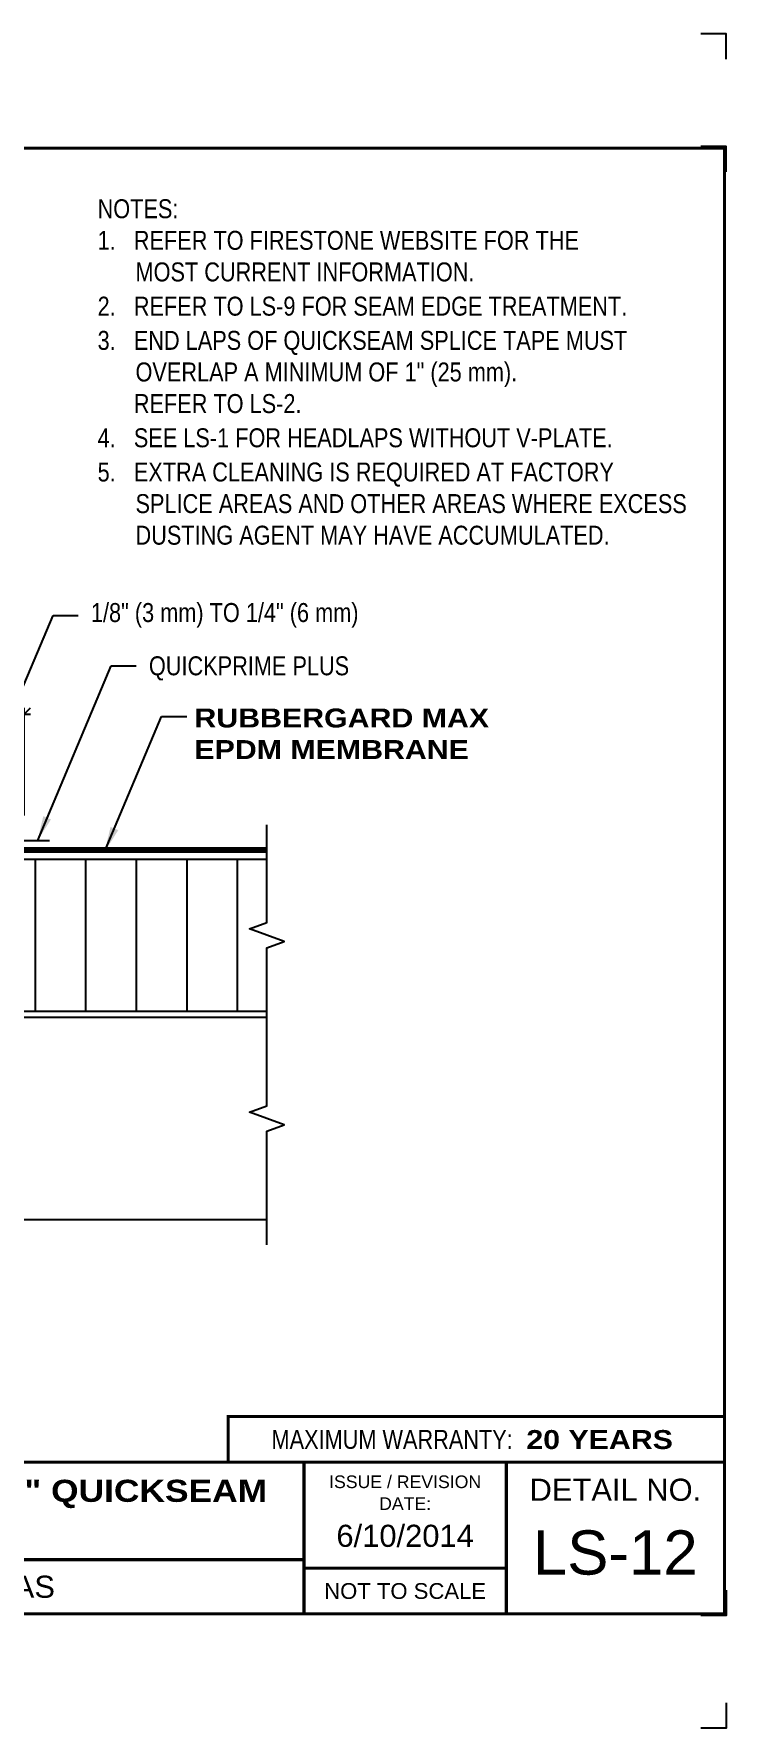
# Model space of a CAD drawing. Header units: inches. Extents: x 99.4 to 119.5, y 78.7 to 95.5.
# Drawn here: x 112.63 to 119.48, y 78.72 to 95.49 of the extents above; entities that cross this region are included whole.
import ezdxf
from ezdxf.enums import TextEntityAlignment as Align

# ---------------------------------------------------------------- set-up
doc = ezdxf.new("R2010")
doc.units = ezdxf.units.IN
doc.header["$MEASUREMENT"] = 0
doc.linetypes.add('HIDDEN', pattern=[0.375, 0.25, -0.125])
doc.layers.get('0').update_dxf_attribs({"linetype": 'CONTINUOUS'})
doc.layers.get('DEFPOINTS').update_dxf_attribs({"linetype": 'CONTINUOUS'})
for name, color, linetype in [('FSBP-ADHESIVE', 1, 'HIDDEN'), ('FSBP-ANNO-NOTE', 7, 'CONTINUOUS'), ('FSBP-INSULATION', 7, 'CONTINUOUS'), ('FSBP-MEMBRANE', 7, 'CONTINUOUS'), ('FSBP-SUBSTRATE-GENERIC', 9, 'CONTINUOUS'), ('FSBP-TTLB', 7, 'CONTINUOUS'), ('FSBP-TTLB-BORDER', 7, 'CONTINUOUS'), ('FSBP-TTLB-TEXT', 7, 'CONTINUOUS')]:
    doc.layers.add(name, color=color, linetype=linetype)
doc.styles.add('FSBP_ARIAL', font='arial.ttf')
doc.styles.add('FSBP_ARIAL_BOLD', font='')
doc.styles.add('FSBP_ARIAL_NAR', font='ARIALN.TTF')
doc.styles.get('FSBP_ARIAL_BOLD').set_extended_font_data('Arial Black')
doc.linetypes.add('ZIGZAG', pattern='A,0.0001,-0.2,[131,ltypeshp.shx,S=0.2,R=0,X=-0.2,Y=0],-0.4,[131,ltypeshp.shx,S=0.2,R=180,X=0.2,Y=0],-0.2', length=0.8001)
doc.dimstyles.new('FSBP-DIM', dxfattribs={"dimtxt": 0.1875, "dimasz": 0.125, "dimexe": 0.0625, "dimexo": 0.125, "dimgap": 0.125, "dimtad": 0, "dimdec": 0, "dimzin": 1, "dimdsep": 46, "dimlunit": 4, "dimtxsty": 'FSBP_ARIAL_NAR', "dimblk": 'OBLIQUE', "dimcen": 0.09375, "dimdle": 0.0625, "dimclrd": 256, "dimclre": 256, "dimclrt": 256, "dimadec": 0, "dimazin": 0, "dimtfac": 1, "dimtdec": 0, "dimtmove": 1, "dimatfit": 3, "dimfxl": 1, "dimtolj": 1, "dimtzin": 0, "dimlwd": -1, "dimlwe": -1, "dimarcsym": 0})
doc.dimstyles.new('FSBP-LEADER', dxfattribs={"dimtxt": 0.1875, "dimasz": 0.25, "dimexe": 0.0625, "dimexo": 0.125, "dimgap": 0.125, "dimtad": 0, "dimtih": 1, "dimtoh": 1, "dimdec": 4, "dimzin": 0, "dimdsep": 46, "dimlunit": 4, "dimtxsty": 'FSBP_ARIAL_NAR', "dimcen": 0.09375, "dimclrd": 256, "dimclre": 256, "dimclrt": 256, "dimadec": 0, "dimazin": 0, "dimtfac": 1, "dimtdec": 4, "dimtofl": 0, "dimtmove": 0, "dimatfit": 3, "dimfxl": 1, "dimtolj": 1, "dimtzin": 0, "dimlwd": -1, "dimlwe": -1, "dimarcsym": 0})

# ---------------------------------------------------------------- blocks, each defined once
blk = doc.blocks.new('_OBLIQUE')
at = {"color": 0, "linetype": 'ByBlock'}
blk.add_line((-0.5, -0.5), (0.5, 0.5), dxfattribs=at)
blk = doc.blocks.new('*D4')
at = {"layer": 'DEFPOINTS', "color": 0, "transparency": 16777216}
for p in [(112.5349006790942, 88.75476226686263), (112.2849006790942, 87.7859401624083), (112.5349006790942, 87.62844016240834)]:
    blk.add_point(p, dxfattribs=at)
at = {"layer": 'FSBP-ANNO-NOTE', "transparency": 16777216}
for p, q in [((112.4099006790942, 88.75476226686263), (112.8205091367601, 89.73199902313199)), ((112.8205091367601, 89.73199902313199), (113.0705091367601, 89.73199902313199)), ((112.2224006790942, 88.75476226686263), (112.5974006790942, 88.75476226686263)), ((112.2849006790942, 87.9109401624083), (112.2849006790942, 88.81726226686263)), ((112.5349006790942, 87.75344016240834), (112.5349006790942, 88.81726226686263))]:
    blk.add_line(p, q, dxfattribs=at)
at = {"layer": 'FSBP-ANNO-NOTE', "transparency": 16777216, "xscale": 0.125, "yscale": 0.125, "zscale": 0.125, "rotation": 180}
blk.add_blockref('_OBLIQUE', (112.2849006790942, 88.75476226686263), dxfattribs=at)
at = {"layer": 'FSBP-ANNO-NOTE', "transparency": 16777216, "xscale": 0.125, "yscale": 0.125, "zscale": 0.125}
blk.add_blockref('_OBLIQUE', (112.5349006790942, 88.75476226686263), dxfattribs=at)
at = {"layer": 'FSBP-ANNO-NOTE', "transparency": 16777216, "insert": (113.1955091367601, 89.73199902313199), "char_height": 0.1875, "attachment_point": 4, "style": 'FSBP_ARIAL_NAR'}
blk.add_mtext('\\A1;1/8" (3 mm) TO 1/4" (6 mm)', dxfattribs=at)
blk = doc.blocks.new('TTLB-EPDM_2')
at = {"layer": 'DEFPOINTS', "linetype": 'Continuous', "ltscale": 1.75}
for points in [[(20.01562500000003, 13.88083333333333), (20.01562500000003, 14.13083333333333), (19.76562500000003, 14.13083333333333)], [(20.01562500000003, -2.380833333333342), (20.01562500000003, -2.630833333333342), (19.76562500000003, -2.630833333333342)]]:
    blk.add_lwpolyline(points, dxfattribs=at)
at = {"layer": 'DEFPOINTS', "color": 1}
for points in [[(20.015625, 12.765625), (20.015625, 13.015625), (19.765625, 13.015625)], [(20.015625, -1.265625), (20.015625, -1.515625), (19.765625, -1.515625)]]:
    blk.add_lwpolyline(points, dxfattribs=at)
at = {"layer": 'FSBP-TTLB', "const_width": 0.03125}
blk.add_lwpolyline([(15.09028770518938, 0), (20, 0), (20, 0.4512598240669945), (15.09028770518938, 0.4512598240669945)], close=True, dxfattribs=at)
for points in [[(0, 0), (0, -1.5), (20, -1.5), (20, 0), (0, 0)], [(15.84028770518938, 0), (15.84028770518938, -0.9643749050531198)], [(17.84110496735593, 0), (17.84110496735593, -1.5)], [(20, 0), (20, -1.5)], [(4.825208527206769, -0.9643749050531198), (15.84028770518938, -0.9643749050531198)], [(15.84028770518938, -0.9643749050531198), (15.84028770518938, -1.5)], [(15.84028770518938, -1.048740175933006), (17.84110496735593, -1.048740175933006)]]:
    blk.add_lwpolyline(points, dxfattribs=at)
at = {"layer": 'FSBP-TTLB-BORDER', "const_width": 0.03125}
blk.add_lwpolyline([(20, 0), (20, 13), (0, 13), (0, 0)], dxfattribs=at)
at = {"layer": 'FSBP-TTLB-TEXT', "style": 'FSBP_ARIAL_NAR'}
blk.add_text('MAXIMUM WARRANTY:', height=0.1875, dxfattribs=at).set_placement((17.90516569312837, 0.2256299120335257), align=Align.MIDDLE_RIGHT)
at = {"layer": 'FSBP-TTLB-TEXT', "style": 'FSBP_ARIAL'}
for s, height, p in [('ISSUE / REVISION', 0.125, (16.84069633627263, -0.1938496373466023)), ('DETAIL NO.', 0.21875, (18.92055248367797, -0.2724398367368792)), ('DATE:', 0.125, (16.84069633627263, -0.409973105348854)), ('NOT TO SCALE', 0.15625, (16.84069633627263, -1.274370087966503))]:
    blk.add_text(s, height=height, dxfattribs=at).set_placement(p, align=Align.MIDDLE_CENTER)
at = {"layer": 'FSBP-TTLB-TEXT'}
for tag, height, style, p in [('MAXIMUM_WARRANTY', 0.1875, 'FSBP_ARIAL_BOLD', (18.03987100774941, 0.2240244307510579)), ('ACCPT_SYSTEMS', 0.21875, 'FSBP_ARIAL', (12.49438170418193, -1.23218745252656))]:
    blk.add_attdef(tag, text='', height=height, dxfattribs=dict(at, style=style)).set_placement(p, align=Align.MIDDLE_LEFT)
for tag, height, style, p in [('DETAIL_DESCP_LINE_1', 0.21875, 'FSBP_ARIAL_BOLD', (10.33118450231211, -0.2831249841755152)), ('DETAIL_DESCP_LINE_2', 0.21875, 'FSBP_ARIAL_BOLD', (10.33118450231211, -0.6812499208775904)), ('ISSUE_REV_DATE', 0.21875, 'FSBP_ARIAL', (16.84069633627263, -0.7282559425942452)), ('DETAIL_NUMBER', 0.4375, 'FSBP_ARIAL', (18.91941590748775, -0.8931630692489421))]:
    blk.add_attdef(tag, text='', height=height, dxfattribs=dict(at, style=style)).set_placement(p, align=Align.MIDDLE_CENTER)

msp = doc.modelspace()

# ---------------------------------------------------------------- hatches: boundary and pattern name
at = {"layer": 'FSBP-INSULATION'}
h = msp.add_hatch(dxfattribs=at)
h.set_pattern_fill('LINE', color=256, scale=4, angle=90, style=0)
h.set_pattern_definition([(90, (-176.3535292451812, 164.853404338994), (-0.5, 3.061515884555943e-17), [])])
h.paths.add_polyline_path([(103.3750765362199, 87.31719016240838), (103.3750765362198, 86.69219016240841), (103.2033591975039, 86.62969016240834), (103.5467938749358, 86.50469016240837), (103.3750765362198, 86.44219016240834), (103.3750765362199, 85.81719016240838), (109.533682915189, 85.81719016240837), (109.533682915189, 85.84542520732782), (109.494620415189, 85.8556284836936), (109.533682915189, 85.87699247434509), (109.5336829151889, 85.90855974136238), (109.494620415189, 85.91876301772817), (109.533682915189, 85.94012700837962), (109.533682915189, 85.97169427539689), (109.4946204151891, 85.98189755176263), (109.533682915189, 86.00326154241414), (109.533682915189, 86.03482880943139), (109.494620415189, 86.04503208579712), (109.533682915189, 86.06639607644863), (109.5336829151889, 86.09796334346592), (109.494620415189, 86.10816661983172), (109.533682915189, 86.12953061048314), (109.533682915189, 86.16109787750042), (109.494620415189, 86.1713011538662), (109.533682915189, 86.19266514451769), (109.533682915189, 86.22423241153491), (109.494620415189, 86.23443568790071), (109.533682915189, 86.25579967855221), (109.533682915189, 86.28736694556943), (109.494620415189, 86.29757022193523), (109.533682915189, 86.3189342125867), (109.5336829151889, 86.35050147960402), (109.4946204151889, 86.36070475596972), (109.533682915189, 86.38206874662123), (109.533682915189, 86.41363601363845), (109.494620415189, 86.42383929000425), (109.533682915189, 86.44520328065572), (109.533682915189, 86.47677054767297), (109.494620415189, 86.48697382403873), (109.533682915189, 86.50833781469025), (109.533682915189, 86.5399050817075), (109.494620415189, 86.55010835807329), (109.533682915189, 86.5714723487248), (109.533682915189, 86.603039615742), (109.494620415189, 86.61324289210778), (109.533682915189, 86.63460688275926), (109.533682915189, 86.66617414977655), (109.4946204151889, 86.67637742614232), (109.533682915189, 86.69774141679379), (109.533682915189, 86.72930868381106), (109.494620415189, 86.73951196017681), (109.533682915189, 86.76087595082828), (109.533682915189, 86.79244321784557), (109.494620415189, 86.80264649421132), (109.533682915189, 86.8240104848628), (109.5336829151889, 86.85557775188008), (109.494620415189, 86.86578102824583), (109.533682915189, 86.88714501889734), (109.533682915189, 86.91871228591458), (109.494620415189, 86.92891556228034), (109.533682915189, 86.95027955293183), (109.533682915189, 86.98184681994911), (109.4946204151891, 86.99205009631486), (109.533682915189, 87.01341408696636), (109.533682915189, 87.0449813539836), (109.494620415189, 87.05518463034936), (109.533682915189, 87.07654862100085), (109.533682915189, 87.10811588801815), (109.494620415189, 87.1183191643839), (109.510245415189, 87.12686476064452), (109.510245415189, 87.31719016240837)])
h.paths.add_polyline_path([(114.9367643882575, 85.81719016240837), (114.9367643882574, 86.44219016240838), (115.1084817269734, 86.50469016240835), (114.7650470495415, 86.62969016240837), (114.9367643882574, 86.69219016240837), (114.9367643882574, 87.31719016240835), (109.697745415189, 87.31719016240838), (109.697745415189, 87.1536504749302), (109.7133704151889, 87.14956916438392), (109.674307915189, 87.12820517373244), (109.674307915189, 87.09663790671519), (109.713370415189, 87.08643463034939), (109.674307915189, 87.06507063969785), (109.674307915189, 87.03350337268064), (109.713370415189, 87.02330009631486), (109.674307915189, 87.0019361056634), (109.674307915189, 86.97036883864612), (109.713370415189, 86.96016556228037), (109.674307915189, 86.93880157162883), (109.674307915189, 86.90723430461163), (109.713370415189, 86.89703102824583), (109.674307915189, 86.87566703759437), (109.674307915189, 86.84409977057709), (109.713370415189, 86.8338964942113), (109.674307915189, 86.81253250355988), (109.674307915189, 86.7809652365426), (109.713370415189, 86.77076196017681), (109.674307915189, 86.74939796952538), (109.6743079151889, 86.71783070250811), (109.713370415189, 86.70762742614231), (109.674307915189, 86.6862634354908), (109.674307915189, 86.65469616847354), (109.713370415189, 86.64449289210779), (109.674307915189, 86.62312890145628), (109.674307915189, 86.59156163443905), (109.713370415189, 86.58135835807326), (109.674307915189, 86.55999436742181), (109.6743079151889, 86.52842710040456), (109.713370415189, 86.51822382403874), (109.674307915189, 86.49685983338726), (109.674307915189, 86.46529256637), (109.7133704151889, 86.45508929000425), (109.674307915189, 86.43372529935276), (109.674307915189, 86.4021580323355), (109.713370415189, 86.39195475596972), (109.674307915189, 86.37059076531825), (109.674307915189, 86.33902349830096), (109.713370415189, 86.32882022193523), (109.674307915189, 86.30745623128371), (109.674307915189, 86.27588896426647), (109.713370415189, 86.26568568790071), (109.674307915189, 86.24432169724919), (109.674307915189, 86.21275443023198), (109.713370415189, 86.20255115386615), (109.674307915189, 86.18118716321472), (109.674307915189, 86.14961989619745), (109.713370415189, 86.13941661983168), (109.674307915189, 86.11805262918018), (109.674307915189, 86.08648536216293), (109.713370415189, 86.07628208579715), (109.674307915189, 86.0549180951457), (109.674307915189, 86.0233508281284), (109.713370415189, 86.01314755176266), (109.674307915189, 85.99178356111118), (109.6743079151889, 85.9602162940939), (109.713370415189, 85.95001301772812), (109.674307915189, 85.92864902707664), (109.674307915189, 85.8970817600594), (109.713370415189, 85.88687848369361), (109.674307915189, 85.86551449304208), (109.674307915189, 85.83394722602485), (109.7384611120696, 85.81719016240838)])
h.paths.add_polyline_path([(105.3056584865549, 86.42173697345885), (107.9803472655454, 86.42173697345885), (107.9803472655454, 86.71277125040291), (105.3056584865549, 86.71277125040291)], flags=24)

# ---------------------------------------------------------------- linework, layer by layer
at = {"layer": 'FSBP-ADHESIVE', "linetype": 'ZIGZAG', "ltscale": 0.17}
msp.add_line((110.7671632385587, 87.50469016240837), (112.7849006790943, 87.50469016240838), dxfattribs=at)
at = {"layer": 'FSBP-INSULATION', "linetype": 'Continuous'}
msp.add_lwpolyline([(114.9367643882575, 85.81719016240837), (114.9367643882574, 86.44219016240837), (115.1084817269734, 86.50469016240837), (114.7650470495415, 86.62969016240837), (114.9367643882574, 86.69219016240837), (114.9367643882574, 87.66094016240837)], dxfattribs=at)
at = {"layer": 'FSBP-INSULATION'}
for points in [[(114.9367643882574, 87.31719016240837), (109.697745415189, 87.31719016240837)], [(109.7004123980952, 85.81719016240837), (114.9367643882575, 85.81719016240837)]]:
    msp.add_lwpolyline(points, dxfattribs=at)
at = {"layer": 'FSBP-MEMBRANE', "const_width": 0.06}
msp.add_lwpolyline([(109.697745415189, 87.41094016240837), (114.9367643882574, 87.41094016240837)], dxfattribs=at)
at = {"layer": 'FSBP-SUBSTRATE-GENERIC'}
msp.add_line((103.3750765362199, 83.75469016240837), (114.9367643882575, 83.75469016240837), dxfattribs=at)
for points in [[(114.9367643882575, 85.75469016240837), (109.7015725973355, 85.75469016240837)], [(114.9367643882575, 83.50469016240837), (114.9367643882574, 84.62969016240837), (115.1084817269734, 84.69219016240837), (114.7650470495415, 84.81719016240837), (114.9367643882574, 84.87969016240837), (114.9367643882575, 85.81719016240837)]]:
    msp.add_lwpolyline(points, dxfattribs=at)

# ---------------------------------------------------------------- block references
at = {"ltscale": 1.75}
ref = msp.add_blockref('TTLB-EPDM_2', (99.46270113045517, 81.35429549643602), dxfattribs=at)
ref.add_attrib('DETAIL_DESCP_LINE_1', 'LAP SPLICE WITH FIRESTONE V-PLATE AND 6" QUICKSEAM', dxfattribs={"layer": 'FSBP-TTLB-TEXT', "height": 0.21875, "style": 'FSBP_ARIAL_BOLD'}).set_placement((109.7938856327673, 81.07117051226051), align=Align.MIDDLE_CENTER)
ref.add_attrib('ACCPT_SYSTEMS', 'RMAS', dxfattribs={"layer": 'FSBP-TTLB-TEXT', "height": 0.21875, "style": 'FSBP_ARIAL'}).set_placement((111.9570828346371, 80.12210804390946), align=Align.MIDDLE_LEFT)
ref.add_attrib('ISSUE_REV_DATE', '6/10/2014', dxfattribs={"layer": 'FSBP-TTLB-TEXT', "height": 0.21875, "style": 'FSBP_ARIAL'}).set_placement((116.3033974667278, 80.62603955384178), align=Align.MIDDLE_CENTER)
ref.add_attrib('DETAIL_NUMBER', 'LS-12', dxfattribs={"layer": 'FSBP-TTLB-TEXT', "height": 0.4375, "style": 'FSBP_ARIAL'}).set_placement((118.3821170379429, 80.46113242718708), align=Align.MIDDLE_CENTER)
ref.add_attrib('MAXIMUM_WARRANTY', '20 YEARS', dxfattribs={"layer": 'FSBP-TTLB-TEXT', "height": 0.1875, "style": 'FSBP_ARIAL_BOLD'}).set_placement((117.5025721382046, 81.57831992718708), align=Align.MIDDLE_LEFT)

# ---------------------------------------------------------------- texts
at = {"layer": 'FSBP-ANNO-NOTE', "style": 'FSBP_ARIAL_NAR'}
msp.add_text('QUICKPRIME PLUS', height=0.1875, dxfattribs=at).set_placement((113.7691861102379, 89.23324902313203), align=Align.MIDDLE_LEFT)
at = {"layer": 'FSBP-ANNO-NOTE', "char_height": 0.1875, "attachment_point": 1}
for s, width, gutter_width, heights, insert, style in [('\\pi-0.375,l0.375,t0.1875,0.375;NOTES:\\P1.   REFER TO FIRESTONE WEBSITE FOR THE                MOST CURRENT INFORMATION.\\P{\\H0.083333x;\\P\\pt0.375;}2.   REFER TO LS-9 FOR SEAM EDGE TREATMENT.\\P{\\H0.083333x;\\P}3.   END LAPS OF QUICKSEAM SPLICE TAPE MUST OVERLAP A MINIMUM OF 1" (25 mm). \\P      REFER TO LS-2.\\P{\\H0.083333x;\\P}4.   SEE LS-1 FOR HEADLAPS WITHOUT V-PLATE.\\P{\\H0.083333x;\\P}5.   EXTRA CLEANING IS REQUIRED AT FACTORY SPLICE AREAS AND OTHER AREAS WHERE EXCESS DUSTING AGENT MAY HAVE ACCUMULATED.', 5.85804401305262, 23.08110225731588, [4.023462002730357], (113.2615779501066, 93.84901401200295), 'FSBP_ARIAL_NAR'), ('RUBBERGARD MAX EPDM MEMBRANE', 2.957981587105081, 5, [0.6454593995276809], (114.2193719727703, 88.81073284369126), 'FSBP_ARIAL_BOLD')]:
    msp.add_mtext_dynamic_manual_height_columns(s, width=width, gutter_width=gutter_width, heights=heights, dxfattribs=dict(at, insert=insert, style=style))

# ---------------------------------------------------------------- dimensions: what is measured, and where the dimension line sits
at = {"layer": 'FSBP-ANNO-NOTE'}
dim = msp.add_linear_dim(base=(112.5349006790942, 88.75476226686263), p1=(112.2849006790942, 87.7859401624083), p2=(112.5349006790942, 87.62844016240834), text='1/8" (3 mm) TO 1/4" (6 mm)', dimstyle='FSBP-DIM', dxfattribs=at)
dim.commit()
dim.dimension.update_dxf_attribs({"geometry": '*D4', "text_midpoint": (113.1955091367601, 89.73199902313199), "dimtype": 160})

# ---------------------------------------------------------------- leaders
for points in [[(112.6655623752611, 87.49914471520522), (113.3941861102379, 89.23324902313203), (113.6441861102379, 89.23324902313203)], [(113.3310102777299, 87.39290614052844), (113.8941861102379, 88.73324902313203), (114.1441861102379, 88.73324902313203)]]:
    msp.add_leader(points, dimstyle='FSBP-LEADER', dxfattribs=at)

doc.saveas('drawing.dxf')
